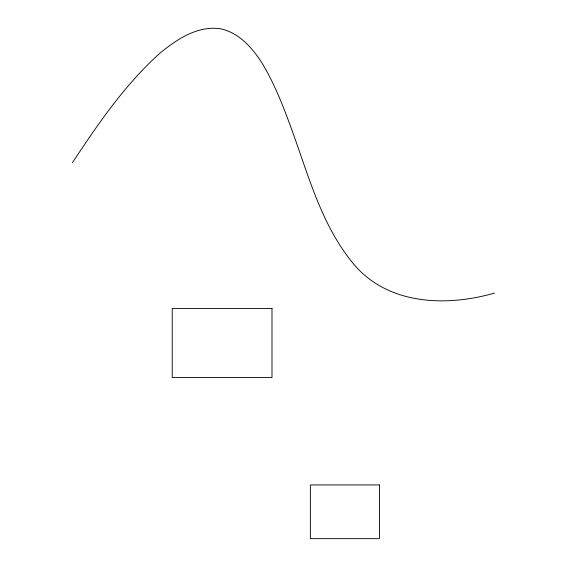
<?xml version="1.0" encoding="UTF-8"?>
<svg xmlns="http://www.w3.org/2000/svg" width="567" height="567" viewBox="0 0 567 567"><rect width="100%" height="100%" fill="white"/><g stroke="black" fill="none" stroke-linecap="round" stroke-linejoin="round"><path stroke-width="0.85" d="M72.463 162.616C98.254 123.613 125.023 84.483 160.057 53.078C177.01 39.215 197.649 25.359 220.669 28.797C239.026 32.836 252.138 47.593 261.855 62.788C274.279 83.264 283.004 105.653 291.176 128.078C307.938 173.58 320.44 222.299 351.129 260.94C385.106 304.883 445.088 307.328 494.537 293.075M271.99 308.427L172.226 308.427L172.226 377.494L271.99 377.494L271.99 308.427M379.429 484.934L310.362 484.934L310.362 538.65L379.429 538.65L379.429 484.934"/></g></svg>
